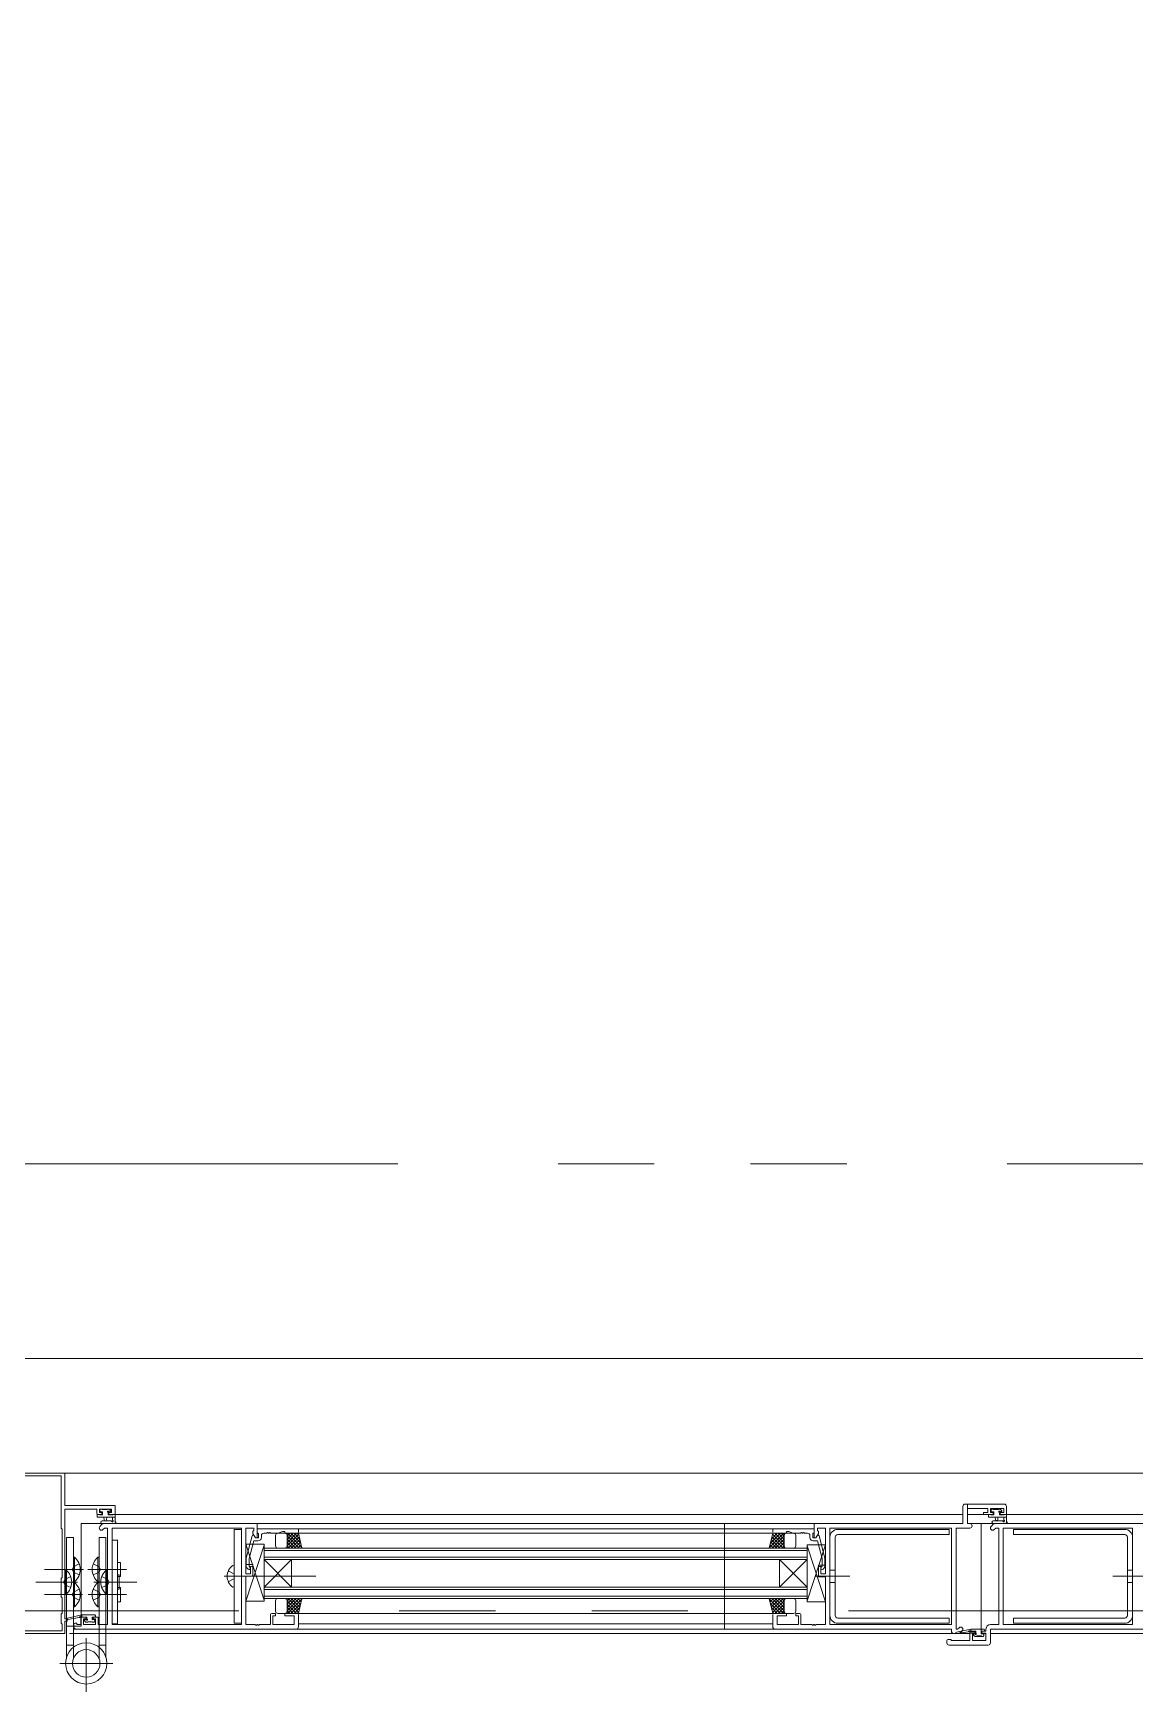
# Model space of a CAD drawing. Units: millimetres at full size. Extents: x -22551 to 92397, y -19340 to 14894.
# Drawn here: x -14352 to -13871, y -6011 to -5287 of the extents above; entities that cross this region are included whole.
import ezdxf

# ---------------------------------------------------------------- set-up
doc = ezdxf.new("R2010")
doc.units = ezdxf.units.MM
doc.header["$LTSCALE"] = 70
doc.linetypes.add('DOUBLE_CHAIN1', pattern=[8.8, 5, -1, 0.6, -0.6, 0.6, -1])
doc.layers.add('2-0_通芯', color=7, linetype='Continuous', lineweight=15)

# ---------------------------------------------------------------- blocks, each defined once
blk = doc.blocks.new('グループ部品-125')
at = {"layer": '2-0_通芯', "linetype": 'DOUBLE_CHAIN1'}
for p, q in [((-22551.09, -5780.7), (23861.61, -5780.7)), ((-21388.39, -5975.7), (23861.61, -5975.7))]:
    blk.add_line(p, q, dxfattribs=at)
at = {"layer": '2-0_通芯'}
for p, q in [((-14393.39, -5915.7), (-13083.39, -5915.7)), ((-14338.39, -5979.2), (-14338.39, -5931.43)), ((-14324.29, -5934.6), (-14324.29, -5934)), ((-14323.99, -5933.7), (-14322.19, -5933.7)), ((-14316.39, -5934.9), (-14323.99, -5934.9)), ((-14323.09, -5932.2), (-14323.09, -5931.7)), ((-14322.79, -5931.4), (-14322.29, -5931.4)), ((-14322.09, -5931.6), (-14319.99, -5931.6)), ((-14321.29, -5934.9), (-14321.18, -5936.05)), ((-14320.09, -5934.9), (-14320.19, -5936.05)), ((-14319.79, -5931.4), (-14319.19, -5931.4)), ((-14319.19, -5933.7), (-13946.39, -5933.7)), ((-14318.69, -5932.5), (-14319.03, -5932.5)), ((-14318.97, -5931.49), (-14318.47, -5931.99)), ((-14317.59, -5936.08), (-14317.59, -5934.9)), ((-14316.39, -5934), (-14316.39, -5936.68)), ((-13944.46, -5929.2), (-13944.46, -5937.7)), ((-13944.46, -5933.7), (-13933.19, -5933.7)), ((-13935.29, -5934.6), (-13935.29, -5934)), ((-13927.39, -5934.9), (-13934.99, -5934.9)), ((-13934.09, -5932.2), (-13934.09, -5931.7)), ((-13933.79, -5931.4), (-13933.29, -5931.4)), ((-13933.09, -5931.6), (-13930.99, -5931.6)), ((-13932.29, -5934.9), (-13932.19, -5936.05)), ((-13931.09, -5934.9), (-13931.19, -5936.05)), ((-13930.79, -5931.4), (-13930.19, -5931.4)), ((-13930.19, -5933.7), (-13927.39, -5933.7)), ((-13929.69, -5932.5), (-13930.03, -5932.5)), ((-13929.98, -5931.49), (-13929.48, -5931.99)), ((-13928.59, -5936.08), (-13928.59, -5934.9)), ((-13927.39, -5933.7), (-13927.39, -5930.2)), ((-13157.59, -5933.7), (-13927.39, -5933.7)), ((-13927.39, -5934), (-13927.39, -5936.68)), ((-14154.94, -5937.6), (-14331.19, -5937.6)), ((-14323.11, -5938.92), (-14322.04, -5937.85)), ((-14322.11, -5936.5), (-14318.15, -5936.5)), ((-13946.39, -5937.7), (-14322.11, -5937.7)), ((-14319.69, -5981.77), (-14319.69, -5939.63)), ((-14317.76, -5981.77), (-14317.76, -5939.63)), ((-14317.76, -5939.63), (-14261.32, -5939.63)), ((-14264.52, -5940.2), (-14261.32, -5940.2)), ((-14261.32, -5939.63), (-14261.32, -5981.77)), ((-14256.1, -5942.7), (-14255.88, -5942.7)), ((-14254.39, -5937.7), (-14254.39, -5943.9)), ((-14011.39, -5939.9), (-14254.39, -5939.9)), ((-14253.89, -5943.9), (-14253.89, -5942.1)), ((-14252.59, -5942.9), (-14252.59, -5943.7)), ((-14250.35, -5941.9), (-14251.59, -5941.9)), ((-14249.35, -5941.9), (-14249.43, -5941.9)), ((-14249.16, -5941.78), (-14249.35, -5941.9)), ((-14246.39, -5947.4), (-14246.39, -5942.9)), ((-14245.39, -5941.9), (-14242.39, -5941.9)), ((-14023.39, -5941.9), (-14242.39, -5941.9)), ((-14241.39, -5948.4), (-14241.39, -5941.9)), ((-14241.39, -5946.02), (-14237.27, -5941.9)), ((-14241.39, -5944.6), (-14238.69, -5941.9)), ((-14241.39, -5943.19), (-14240.1, -5941.9)), ((-14241.39, -5947.43), (-14236.29, -5942.33)), ((-14241.39, -5942.9), (-14241.39, -5947.4)), ((-14241.39, -5943.09), (-14236.08, -5948.4)), ((-14241.16, -5941.9), (-14234.96, -5948.1)), ((-14239.75, -5941.9), (-14235.38, -5946.27)), ((-14238.33, -5941.9), (-14235.81, -5944.43)), ((-14236.92, -5941.9), (-14236.23, -5942.59)), ((-14236.39, -5939.9), (-14236.39, -5941.4)), ((-14236.39, -5941.9), (-14234.89, -5948.4)), ((-14050.49, -5983.7), (-14050.49, -5937.7)), ((-14029.39, -5941.9), (-14030.89, -5948.4)), ((-14024.62, -5941.9), (-14030.82, -5948.1)), ((-14026.03, -5941.9), (-14030.4, -5946.27)), ((-14027.45, -5941.9), (-14029.97, -5944.43)), ((-14024.39, -5943.09), (-14029.7, -5948.4)), ((-14024.39, -5947.43), (-14029.49, -5942.33)), ((-14029.39, -5939.9), (-14029.39, -5941.4)), ((-14024.39, -5946.02), (-14028.5, -5941.9)), ((-14024.39, -5944.6), (-14027.09, -5941.9)), ((-14024.39, -5943.19), (-14025.68, -5941.9)), ((-14024.39, -5948.4), (-14024.39, -5941.9)), ((-14024.39, -5942.9), (-14024.39, -5947.4)), ((-14020.39, -5941.9), (-14023.39, -5941.9)), ((-14019.39, -5947.4), (-14019.39, -5942.9)), ((-14016.61, -5941.78), (-14016.43, -5941.9)), ((-14016.43, -5941.9), (-14016.35, -5941.9)), ((-14015.43, -5941.9), (-14014.19, -5941.9)), ((-14013.19, -5942.9), (-14013.19, -5943.7)), ((-14011.89, -5943.9), (-14011.89, -5942.1)), ((-14011.39, -5937.7), (-14011.39, -5943.9)), ((-14009.68, -5942.7), (-14009.9, -5942.7)), ((-13952.46, -5942.5), (-14001.01, -5942.5)), ((-13154.66, -5937.7), (-13944.46, -5937.7)), ((-13933.04, -5937.85), (-13934.11, -5938.92)), ((-13933.12, -5936.5), (-13929.15, -5936.5)), ((-13924.32, -5942.5), (-13875.77, -5942.5)), ((-14323.44, -5943.7), (-14323.44, -5996.55)), ((-14320.44, -5943.7), (-14323.44, -5943.7)), ((-14320.44, -5996.05), (-14320.44, -5943.7)), ((-14315.46, -5944.9), (-14317.76, -5944.9)), ((-14259.39, -5946.6), (-14251.39, -5946.6)), ((-14259.39, -5955.6), (-14259.39, -5946.6)), ((-14251.39, -5971.1), (-14259.39, -5946.6)), ((-14259.39, -5971.6), (-14251.39, -5947.1)), ((-14251.39, -5971.6), (-14251.39, -5946.6)), ((-14251.39, -5947.1), (-14251.39, -5971.1)), ((-14014.39, -5948.4), (-14251.39, -5948.4)), ((-14014.39, -5949.4), (-14251.39, -5949.4)), ((-14242.39, -5948.4), (-14245.39, -5948.4)), ((-14241.39, -5944.5), (-14237.49, -5948.4)), ((-14241.39, -5945.92), (-14238.9, -5948.4)), ((-14241.39, -5947.33), (-14240.32, -5948.4)), ((-14240.95, -5948.4), (-14236.02, -5943.48)), ((-14239.53, -5948.4), (-14235.76, -5944.63)), ((-14238.12, -5948.4), (-14235.49, -5945.78)), ((-14236.7, -5948.4), (-14235.23, -5946.93)), ((-14235.29, -5948.4), (-14234.96, -5948.08)), ((-14030.49, -5948.4), (-14030.81, -5948.08)), ((-14029.08, -5948.4), (-14030.55, -5946.93)), ((-14027.66, -5948.4), (-14030.28, -5945.78)), ((-14026.25, -5948.4), (-14030.02, -5944.63)), ((-14024.83, -5948.4), (-14029.75, -5943.48)), ((-14024.39, -5944.5), (-14028.29, -5948.4)), ((-14024.39, -5945.92), (-14026.87, -5948.4)), ((-14024.39, -5947.33), (-14025.46, -5948.4)), ((-14023.39, -5948.4), (-14020.39, -5948.4)), ((-14014.39, -5971.4), (-14006.39, -5946.9)), ((-14014.39, -5971.4), (-14014.39, -5947.4)), ((-14006.39, -5971.9), (-14014.39, -5947.4)), ((-14006.39, -5955.9), (-14006.39, -5946.9)), ((-14002.16, -5943.65), (-14002.16, -5977.75)), ((-13874.62, -5943.65), (-13874.62, -5977.75)), ((-14347.22, -5957.7), (-14330.17, -5957.7)), ((-14328.33, -5957.7), (-14311.45, -5957.7)), ((-14315.46, -5954.6), (-14314.06, -5954.6)), ((-14314.06, -5960.8), (-14314.06, -5954.6)), ((-14265.12, -5955.95), (-14265.02, -5955.95)), ((-14014.39, -5952.4), (-14251.39, -5952.4)), ((-14251.39, -5953.4), (-14014.39, -5953.4)), ((-14239.39, -5953.4), (-14251.39, -5965.4)), ((-14239.39, -5965.4), (-14251.39, -5953.4)), ((-14239.39, -5953.4), (-14239.39, -5965.4)), ((-14026.39, -5953.4), (-14014.39, -5965.4)), ((-14026.39, -5965.4), (-14014.39, -5953.4)), ((-14026.39, -5953.4), (-14026.39, -5965.4)), ((-14351.02, -5963.2), (-14332.83, -5963.2)), ((-14334.13, -5963), (-14334.64, -5963)), ((-14325.75, -5963.2), (-14307, -5963.2)), ((-14323.95, -5963), (-14323.44, -5963)), ((-14315.46, -5960.1), (-14314.66, -5960.1)), ((-14315.46, -5960.8), (-14314.06, -5960.8)), ((-14314.66, -5960.1), (-14314.66, -5966.3)), ((-14268.89, -5960.7), (-14228.89, -5960.7)), ((-14267.03, -5958.35), (-14264.61, -5959.56)), ((-14267.03, -5963.05), (-14264.61, -5961.85)), ((-14010.81, -5960.7), (-13995.81, -5960.7)), ((-14008.89, -5960.6), (-14006.39, -5960.6)), ((-14004.46, -5957.95), (-14002.16, -5957.95)), ((-14004.46, -5963.45), (-14002.16, -5963.45)), ((-13865.97, -5960.7), (-13880.97, -5960.7)), ((-13872.32, -5957.95), (-13874.62, -5957.95)), ((-13872.32, -5963.45), (-13874.62, -5963.45)), ((-14347.22, -5968.7), (-14330.63, -5968.7)), ((-14337.88, -5968.5), (-14338.39, -5968.5)), ((-14328.27, -5968.7), (-14311.45, -5968.7)), ((-14320.2, -5968.5), (-14319.69, -5968.5)), ((-14315.46, -5965.6), (-14314.06, -5965.6)), ((-14315.46, -5966.3), (-14314.66, -5966.3)), ((-14315.46, -5971.8), (-14314.06, -5971.8)), ((-14314.06, -5971.8), (-14314.06, -5965.6)), ((-14265.12, -5965.45), (-14265.02, -5965.45)), ((-14014.39, -5965.4), (-14251.39, -5965.4)), ((-14014.39, -5966.4), (-14251.39, -5966.4)), ((-14014.39, -5969.4), (-14251.39, -5969.4)), ((-14014.39, -5970.4), (-14251.39, -5970.4)), ((-14246.39, -5971.4), (-14246.39, -5975.9)), ((-14242.39, -5970.4), (-14245.39, -5970.4)), ((-14241.39, -5975.71), (-14236.08, -5970.4)), ((-14241.39, -5974.3), (-14237.49, -5970.4)), ((-14241.39, -5972.89), (-14238.9, -5970.4)), ((-14241.39, -5970.4), (-14241.39, -5976.9)), ((-14241.39, -5971.47), (-14240.32, -5970.4)), ((-14241.39, -5971.37), (-14236.29, -5976.47)), ((-14241.39, -5975.9), (-14241.39, -5971.4)), ((-14241.16, -5976.9), (-14234.96, -5970.7)), ((-14240.95, -5970.4), (-14236.02, -5975.32)), ((-14239.53, -5970.4), (-14235.76, -5974.17)), ((-14238.12, -5970.4), (-14235.49, -5973.02)), ((-14236.7, -5970.4), (-14235.23, -5971.87)), ((-14236.39, -5976.9), (-14234.89, -5970.4)), ((-14235.29, -5970.4), (-14234.96, -5970.73)), ((-14029.39, -5976.9), (-14030.89, -5970.4)), ((-14024.62, -5976.9), (-14030.82, -5970.7)), ((-14030.49, -5970.4), (-14030.81, -5970.73)), ((-14029.08, -5970.4), (-14030.55, -5971.87)), ((-14027.66, -5970.4), (-14030.28, -5973.02)), ((-14026.25, -5970.4), (-14030.02, -5974.17)), ((-14024.83, -5970.4), (-14029.75, -5975.32)), ((-14024.39, -5975.71), (-14029.7, -5970.4)), ((-14024.39, -5971.37), (-14029.49, -5976.47)), ((-14024.39, -5974.3), (-14028.29, -5970.4)), ((-14024.39, -5972.89), (-14026.87, -5970.4)), ((-14024.39, -5971.47), (-14025.46, -5970.4)), ((-14024.39, -5970.4), (-14024.39, -5976.9)), ((-14024.39, -5975.9), (-14024.39, -5971.4)), ((-14023.39, -5970.4), (-14020.39, -5970.4)), ((-14019.39, -5971.4), (-14019.39, -5975.9)), ((-14330.99, -5977.5), (-14337.25, -5978.91)), ((-14332.1, -5978.68), (-14337.14, -5979.5)), ((-14334.13, -5974), (-14334.64, -5974)), ((-14330.99, -5978.5), (-14331.07, -5978.51)), ((-14323.79, -5978.5), (-14326.39, -5978.5)), ((-14324.99, -5977.8), (-14324.99, -5978.2)), ((-14323.95, -5974), (-14323.44, -5974)), ((-14245.39, -5976.9), (-14242.39, -5976.9)), ((-14023.39, -5976.9), (-14242.39, -5976.9)), ((-14241.39, -5972.79), (-14237.27, -5976.9)), ((-14241.39, -5974.2), (-14238.69, -5976.9)), ((-14241.39, -5975.61), (-14240.1, -5976.9)), ((-14239.75, -5976.9), (-14235.38, -5972.54)), ((-14238.33, -5976.9), (-14235.81, -5974.37)), ((-14236.92, -5976.9), (-14236.23, -5976.21)), ((-14236.39, -5977.4), (-14236.39, -5982.7)), ((-14026.03, -5976.9), (-14030.4, -5972.54)), ((-14027.45, -5976.9), (-14029.97, -5974.37)), ((-14028.86, -5976.9), (-14029.55, -5976.21)), ((-14029.39, -5977.4), (-14029.39, -5982.7)), ((-14024.39, -5972.79), (-14028.5, -5976.9)), ((-14024.39, -5974.2), (-14027.09, -5976.9)), ((-14024.39, -5975.61), (-14025.68, -5976.9)), ((-14020.39, -5976.9), (-14023.39, -5976.9)), ((-13943.39, -5985.7), (-14336.39, -5985.7)), ((-14334.64, -5983.7), (-13951.39, -5983.7)), ((-14334.39, -5982.7), (-14334.39, -5981.7)), ((-14329.3, -5980.61), (-14329.8, -5980.11)), ((-14329.59, -5979.6), (-14329.25, -5979.6)), ((-14328.49, -5980.7), (-14329.09, -5980.7)), ((-14326.29, -5980.5), (-14328.29, -5980.5)), ((-14325.59, -5980.7), (-14326.09, -5980.7)), ((-14325.29, -5979.9), (-14325.29, -5980.4)), ((-14261.32, -5981.77), (-14317.76, -5981.77)), ((-14254.43, -5981.77), (-14254.35, -5981.77)), ((-14029.39, -5981.5), (-14236.39, -5981.5)), ((-14011.35, -5981.77), (-14011.43, -5981.77)), ((-13942.99, -5983.7), (-13949.25, -5985.11)), ((-13944.1, -5984.88), (-13949.14, -5985.7)), ((-13947.6, -5985.41), (-13946.67, -5984.48)), ((-13943.39, -5988.77), (-13943.39, -5984.7)), ((-13940.79, -5984.88), (-13943.39, -5984.88)), ((-13941.09, -5985.5), (-13943.39, -5985.5)), ((-13942.99, -5984.7), (-13943.07, -5984.71)), ((-13940.57, -5985.7), (-13942.19, -5985.7)), ((-13941.3, -5986.81), (-13941.8, -5986.31)), ((-13941.59, -5985.8), (-13941.25, -5985.8)), ((-13941.09, -5985.5), (-13941.09, -5984.7)), ((-13938.29, -5986.7), (-13940.29, -5986.7)), ((-13936.32, -5984.7), (-13938.39, -5984.7)), ((-13936.32, -5985.7), (-13938.39, -5985.7)), ((-13937.29, -5986.1), (-13937.29, -5986.6)), ((-13936.99, -5984), (-13936.99, -5984.4)), ((-13936.32, -5983.77), (-13936.32, -5984.7)), ((-13142.14, -5983.7), (-13934.39, -5983.7)), ((-13156.34, -5985.7), (-13934.39, -5985.7)), ((-14337.64, -5990.7), (-14334.64, -5990.7)), ((-14329.04, -6011.11), (-14329.04, -5987.68)), ((-14323.44, -5990.7), (-14320.44, -5990.7)), ((-13951.46, -5988.57), (-13951.46, -5988.2)), ((-13941.09, -5986.9), (-13941.3, -5986.81)), ((-13937.59, -5986.9), (-13941.09, -5986.9)), ((-14317.44, -5998.7), (-14340.52, -5998.7))]:
    blk.add_line(p, q, dxfattribs=at)
for points in [[(-17723.39, -1535.7), (-17723.39, -5475.7), (-17333.39, -5475.7), (-17333.39, -5865.7), (-11943.39, -5865.7)], [(-14362.29, -5922.4), (-14362.29, -5916.9), (-14340.02, -5916.9), (-14340.02, -5939.7), (-14339.59, -5940.13), (-14339.59, -5961.27), (-14340.02, -5961.7), (-14340.02, -5969.7), (-14339.59, -5970.13), (-14339.59, -5976.77), (-14340.02, -5977.2), (-14340.02, -5981.2), (-14339.59, -5981.63), (-14339.59, -5984.5), (-14362.29, -5984.5), (-14362.29, -5979)], [(-14316.39, -5933.7), (-14316.39, -5929.8), (-14338.39, -5929.8), (-14338.39, -5915.7)], [(-14338.39, -5931.43), (-14324.49, -5931.43), (-14324.49, -5933.2)], [(-14322.19, -5933.7), (-14322.19, -5932.9), (-14323.29, -5932.9), (-14323.29, -5931.43), (-14318.02, -5931.43), (-14318.02, -5932.9), (-14319.19, -5932.9), (-14319.19, -5933.7)], [(-14323.19, -5933.9), (-14321.89, -5933.9), (-14321.89, -5932.5), (-14322.79, -5932.5)], [(-14319.49, -5932.96), (-14319.49, -5933.9), (-14317.49, -5933.9)], [(-13946.39, -5937.7), (-13946.39, -5930.2), (-13946.1, -5929.49), (-13945.39, -5929.2), (-13928.39, -5929.2)], [(-13944.46, -5931.13), (-13935.49, -5931.13), (-13935.49, -5932.9), (-13937.39, -5932.9), (-13937.39, -5933.7)], [(-13935.29, -5933.7), (-13935.29, -5934.6), (-13935.2, -5934.81), (-13934.99, -5934.9)], [(-13933.19, -5933.7), (-13933.19, -5932.9), (-13934.29, -5932.9), (-13934.29, -5931.13), (-13928.59, -5931.13), (-13928.59, -5932.9), (-13930.19, -5932.9), (-13930.19, -5933.7)], [(-13934.19, -5933.9), (-13932.89, -5933.9), (-13932.89, -5932.5), (-13933.79, -5932.5)], [(-13932.19, -5936.05), (-13932.02, -5936.38), (-13931.35, -5936.37), (-13931.19, -5936.05)], [(-13930.49, -5932.96), (-13930.49, -5933.9), (-13928.49, -5933.9)], [(-13927.39, -5937.7), (-13927.39, -5930.2), (-13927.72, -5929.46), (-13928.39, -5929.2)], [(-14331.19, -5937.6), (-14331.19, -5982.5), (-14337.64, -5982.5)], [(-14319.69, -5939.63), (-14321.09, -5939.63), (-14321.74, -5940.28)], [(-14261.32, -5981.2), (-14264.52, -5981.2), (-14264.52, -5940.2)], [(-14253.89, -5943.9), (-14255.19, -5943.9), (-14256.32, -5941.94), (-14256.32, -5941.13), (-14255.89, -5940.7), (-14255.89, -5939.63), (-14259.39, -5939.63), (-14259.39, -5959.6), (-14257.39, -5959.6), (-14257.39, -5956.4), (-14256.39, -5956.4), (-14256.39, -5960.1)], [(-14258.41, -5957.52), (-14259.19, -5956.75), (-14259.19, -5952.8), (-14256.58, -5943.07)], [(-14242.39, -5941.9), (-14242.39, -5941.2), (-14243.39, -5941.2), (-14245.31, -5941.9), (-14248.43, -5941.9)], [(-14023.39, -5941.9), (-14023.39, -5941.2), (-14022.39, -5941.2), (-14020.47, -5941.9), (-14017.35, -5941.9)], [(-14011.89, -5943.9), (-14010.59, -5943.9), (-14009.46, -5941.94), (-14009.46, -5941.13), (-14009.89, -5940.7), (-14009.89, -5939.63), (-14006.39, -5939.63), (-14006.39, -5959.6), (-14008.39, -5959.6), (-14008.39, -5956.4), (-14009.39, -5956.4)], [(-14007.37, -5957.52), (-14006.59, -5956.75), (-14006.59, -5952.8), (-14009.2, -5943.07)], [(-14001.01, -5940.2), (-13952.46, -5940.2), (-13952.46, -5942.5)], [(-13948.04, -5983.12), (-13948.69, -5983.77), (-13949.39, -5983.77), (-13949.39, -5939.63), (-13943.35, -5939.63)], [(-13946.69, -5937.7), (-13946.48, -5937.61), (-13946.39, -5937.4)], [(-13944.46, -5937.4), (-13944.37, -5937.61), (-13944.16, -5937.7)], [(-13938.39, -5937.7), (-13938.39, -5985.8), (-13937.59, -5985.8)], [(-13932.74, -5940.28), (-13932.09, -5939.63), (-13930.69, -5939.63), (-13930.69, -5981.77), (-13934.32, -5981.77)], [(-13933.12, -5936.5), (-13933.54, -5936.68), (-13933.72, -5937.1), (-13933.54, -5937.52), (-13933.12, -5937.7)], [(-13928.59, -5936.08), (-13928.44, -5936.34), (-13928.3, -5936.52), (-13928.32, -5936.74), (-13928.49, -5936.88), (-13928.72, -5936.87), (-13928.98, -5936.55), (-13929.15, -5936.5)], [(-13875.77, -5940.2), (-13924.32, -5940.2), (-13924.32, -5942.5)], [(-14337.64, -5996.05), (-14337.64, -5943.7), (-14334.64, -5943.7), (-14334.64, -5996.55)], [(-14315.46, -5944.9), (-14315.46, -5981.5), (-14317.76, -5981.5)], [(-14254.09, -5945.2), (-14255.91, -5945.2), (-14257.99, -5952.96), (-14257.99, -5956.25), (-14257.57, -5956.68)], [(-14006.39, -5946.9), (-14014.39, -5946.9), (-14014.39, -5971.9), (-14006.39, -5971.9), (-14006.39, -5960.9)], [(-14011.69, -5945.2), (-14009.87, -5945.2), (-14007.79, -5952.96), (-14007.79, -5956.25), (-14008.21, -5956.68)], [(-14332.07, -5955.3), (-14334.64, -5956.56), (-14335.25, -5957.7)], [(-14332.07, -5960.1), (-14334.64, -5958.85), (-14335.25, -5957.7)], [(-14334.13, -5963), (-14334.13, -5952.4), (-14334.64, -5952.4)], [(-14326.01, -5955.3), (-14323.43, -5956.56), (-14322.83, -5957.7)], [(-14326.01, -5960.1), (-14323.43, -5958.85), (-14322.83, -5957.7)], [(-14323.95, -5963), (-14323.95, -5952.4), (-14323.44, -5952.4)], [(-14259.39, -5960.6), (-14256.39, -5960.6), (-14256.39, -5955.6), (-14259.39, -5955.6)], [(-14006.39, -5960.9), (-14009.39, -5960.9), (-14009.39, -5955.9), (-14006.39, -5955.9)], [(-14335.82, -5960.8), (-14338.39, -5962.06), (-14339, -5963.2)], [(-14335.82, -5965.6), (-14338.39, -5964.35), (-14339, -5963.2)], [(-14337.88, -5968.5), (-14337.88, -5957.9), (-14338.39, -5957.9)], [(-14334.13, -5974), (-14334.13, -5963.4), (-14334.64, -5963.4)], [(-14323.95, -5974), (-14323.95, -5963.4), (-14323.44, -5963.4)], [(-14322.26, -5960.8), (-14319.68, -5962.06), (-14319.08, -5963.2)], [(-14322.26, -5965.6), (-14319.68, -5964.35), (-14319.08, -5963.2)], [(-14320.2, -5968.5), (-14320.2, -5957.9), (-14319.69, -5957.9)], [(-14251.39, -5971.6), (-14259.39, -5971.6), (-14259.39, -5960.6)], [(-14259.39, -5960.6), (-14259.39, -5981.77), (-14255.35, -5981.77)], [(-14006.39, -5960.6), (-14006.39, -5981.77), (-14010.43, -5981.77)], [(-14332.07, -5966.3), (-14334.64, -5967.56), (-14335.25, -5968.7)], [(-14332.07, -5971.1), (-14334.64, -5969.85), (-14335.25, -5968.7)], [(-14326.01, -5966.3), (-14323.43, -5967.56), (-14322.83, -5968.7)], [(-14326.01, -5971.1), (-14323.43, -5969.85), (-14322.83, -5968.7)], [(-14362.89, -5985.7), (-14338.39, -5985.7), (-14338.39, -5980.2), (-14337.39, -5980.2), (-14337.39, -5979.2), (-14338.39, -5979.2)], [(-14332.89, -5981.77), (-14331.39, -5981.77), (-14331.39, -5978.5)], [(-14328.79, -5979.14), (-14328.79, -5978.5), (-14331.39, -5978.5)], [(-14325.29, -5977.5), (-14330.99, -5977.5), (-14330.99, -5978.5)], [(-14329.09, -5978.5), (-14329.09, -5979.3), (-14330.19, -5979.3), (-14330.19, -5981.77), (-14324.99, -5981.77), (-14324.99, -5979.3), (-14326.09, -5979.3), (-14326.09, -5978.5)], [(-14326.39, -5978.5), (-14326.39, -5979.6), (-14325.59, -5979.6)], [(-14323.79, -5978.5), (-14323.79, -5981.77), (-14319.69, -5981.77)], [(-14253.43, -5981.77), (-14248.59, -5981.77), (-14248.59, -5977.4)], [(-14248.09, -5976.9), (-14246.39, -5976.9), (-14246.39, -5977.9), (-14247.59, -5977.9), (-14247.59, -5981.77), (-14238.32, -5981.77), (-14238.32, -5977.9), (-14242.39, -5977.9), (-14242.39, -5976.9)], [(-14017.69, -5976.9), (-14019.39, -5976.9), (-14019.39, -5977.9), (-14018.19, -5977.9), (-14018.19, -5981.77), (-14027.46, -5981.77), (-14027.46, -5977.9), (-14023.39, -5977.9), (-14023.39, -5976.9)], [(-14012.35, -5981.77), (-14017.19, -5981.77), (-14017.19, -5977.4)], [(-14001.01, -5978.9), (-13952.46, -5978.9), (-13952.46, -5981.2), (-14001.01, -5981.2)], [(-13875.77, -5978.9), (-13924.32, -5978.9), (-13924.32, -5981.2), (-13875.77, -5981.2)], [(-14333.89, -5981.2), (-14333.09, -5981.2), (-14333.09, -5981.57)], [(-13943.39, -5988.77), (-13951.26, -5988.77), (-13951.4, -5988.71), (-13951.46, -5988.2), (-13952.89, -5988.2), (-13953.24, -5988.35), (-13953.39, -5988.7), (-13953.39, -5989.7), (-13953.1, -5990.41), (-13952.39, -5990.7), (-13935.39, -5990.7), (-13934.68, -5990.41), (-13934.39, -5989.7), (-13934.39, -5983.7)], [(-13950.39, -5985.7), (-13951.1, -5985.41), (-13951.39, -5984.7), (-13951.39, -5983.7)], [(-13943.88, -5984.7), (-13944.1, -5984.88), (-13948.3, -5985.7)], [(-13940.79, -5985.34), (-13940.79, -5984.7), (-13943.88, -5984.7)], [(-13937.29, -5983.7), (-13942.99, -5983.7), (-13942.99, -5984.7)], [(-13938.09, -5984.7), (-13938.09, -5985.5), (-13936.32, -5985.5), (-13936.32, -5988.77), (-13942.19, -5988.77), (-13942.19, -5985.5)], [(-13941.8, -5986.31), (-13941.89, -5986.1), (-13941.8, -5985.89), (-13941.59, -5985.8)], [(-13941.25, -5985.8), (-13940.86, -5986.04), (-13940.68, -5986.03), (-13940.56, -5985.9), (-13940.55, -5985.72), (-13940.79, -5985.34)], [(-13937.59, -5985.8), (-13937.29, -5986.1), (-13937.29, -5986.63), (-13937.38, -5986.81), (-13937.59, -5986.9)]]:
    blk.add_lwpolyline(points, dxfattribs=at)
for points in [[(-13951.32, -5981.77), (-13951.32, -5939.63), (-14004.46, -5939.63), (-14004.46, -5981.77)], [(-13928.76, -5939.63), (-13928.76, -5981.77), (-13872.32, -5981.77), (-13872.32, -5939.63)]]:
    blk.add_lwpolyline(points, close=True, dxfattribs=at)
for radius in [9, 6]:
    blk.add_circle((-14329.04, -5998.7), radius, dxfattribs=at)
for centre, radius, start, end in [((-14323.99, -5933.2), 0.5, 180, 270), ((-14323.99, -5934), 0.3, 90, 179.99999), ((-14323.99, -5934.6), 0.3, 180, 270), ((-14323.39, -5933.9), 0.2, 0, 90), ((-14322.79, -5931.7), 0.3, 90, 179.99999), ((-14322.79, -5932.2), 0.3, 180, 270), ((-14322.29, -5931.6), 0.2, 0, 90), ((-14320.69, -5936), 0.5, 185.09207, 354.90793), ((-14319.79, -5931.6), 0.2, 90, 179.99999), ((-14319.49, -5932.5), 0.25, 33.05573, 236.94427), ((-14319.79, -5932.96), 0.3, 0, 56.94427), ((-14319.03, -5932.2), 0.3, 213.05573, 270), ((-14319.19, -5931.7), 0.3, 45, 90), ((-14318.69, -5932.2), 0.3, 270, 45), ((-14317.29, -5933.9), 0.2, 90, 179.99999), ((-14316.69, -5934), 0.3, 0, 90), ((-13945.39, -5930.2), 1, 90, 180), ((-13934.99, -5934), 0.3, 90, 179.99999), ((-13934.99, -5934.6), 0.3, 180, 270), ((-13934.39, -5933.9), 0.2, 0, 90), ((-13933.79, -5931.7), 0.3, 90, 179.99999), ((-13933.79, -5932.2), 0.3, 180, 270), ((-13933.29, -5931.6), 0.2, 0, 90), ((-13931.69, -5936), 0.5, 185.09207, 354.90793), ((-13930.79, -5931.6), 0.2, 90, 179.99999), ((-13930.49, -5932.5), 0.25, 33.05573, 236.94427), ((-13930.79, -5932.96), 0.3, 0, 56.94427), ((-13930.03, -5932.2), 0.3, 213.05573, 270), ((-13930.19, -5931.7), 0.3, 45, 90), ((-13929.69, -5932.2), 0.3, 270, 45), ((-13928.29, -5933.9), 0.2, 90, 179.99999), ((-13928.39, -5930.2), 1, 0, 90), ((-13927.69, -5934), 0.3, 0, 90), ((-14322.42, -5939.6), 0.965, 135, 315), ((-14322.11, -5937.1), 0.6, 90.04023, 270.04023), ((-14321.68, -5938.2), 0.5, 90, 135), ((-14318.15, -5936.8), 0.3, 19.18976, 90.04023), ((-14317.59, -5936.6), 0.3, 199.18976, 60), ((-14317.29, -5936.08), 0.3, 180, 240), ((-14316.95, -5937.4), 0.3, 270, 319.47122), ((-14316.5, -5937.79), 0.3, 79.47122, 139.47122), ((-14316.39, -5937.2), 0.3, 259.47122, 60), ((-14316.09, -5936.68), 0.3, 180, 240), ((-14256.1, -5943.2), 0.5, 90, 165), ((-14254.09, -5941.6), 0.3, 180, 270), ((-14254.09, -5942.1), 0.2, 0, 90), ((-14251.59, -5942.9), 1, 90, 180), ((-14250.35, -5941.7), 0.2, 270, 336.42182), ((-14249.89, -5941.9), 0.3, 23.57818, 156.42182), ((-14249.43, -5941.7), 0.2, 203.57818, 270), ((-14248.89, -5941.9), 0.3, 23.57818, 156.42182), ((-14248.43, -5941.7), 0.2, 203.57818, 270), ((-14245.39, -5942.9), 1, 89.9999, 179.9999), ((-14242.39, -5942.9), 1, 359.9999, 89.9999), ((-14236.89, -5941.4), 0.5, 270, 0), ((-14023.39, -5942.9), 1, 90.0001, 180.0001), ((-14020.39, -5942.9), 1, 0.0001, 90.0001), ((-14017.35, -5941.7), 0.2, 270, 336.42182), ((-14016.89, -5941.9), 0.3, 23.57818, 156.42182), ((-14016.35, -5941.7), 0.2, 270, 336.42182), ((-14015.89, -5941.9), 0.3, 23.57818, 156.42182), ((-14015.43, -5941.7), 0.2, 203.57818, 270), ((-14014.19, -5942.9), 1, 0, 90), ((-14011.69, -5942.1), 0.2, 90, 180), ((-14011.69, -5941.6), 0.3, 270, 0), ((-14009.68, -5943.2), 0.5, 15, 90), ((-14001.01, -5943.65), 3.45, 90, 180), ((-14001.01, -5943.65), 1.15, 90, 180), ((-13943.35, -5938.67), 0.965, 270, 90), ((-13933.42, -5939.6), 0.965, 135, 315), ((-13933.12, -5937.1), 0.6, 90.04023, 270.04023), ((-13932.68, -5938.2), 0.5, 90, 135), ((-13929.15, -5936.8), 0.3, 19.18976, 90.04023), ((-13928.59, -5936.6), 0.3, 199.18976, 60), ((-13928.29, -5936.08), 0.3, 180, 240), ((-13927.95, -5937.4), 0.3, 270, 319.47122), ((-13927.5, -5937.79), 0.3, 79.47122, 139.47122), ((-13927.39, -5937.2), 0.3, 259.47122, 60), ((-13927.09, -5936.68), 0.3, 180, 240), ((-13875.77, -5943.65), 3.45, 0, 90), ((-13875.77, -5943.65), 1.15, 0, 90), ((-14254.09, -5943.7), 1.5, 270, 0), ((-14245.39, -5947.4), 1, 179.9999, 269.9999), ((-14242.39, -5947.4), 1, 269.9999, 359.9999), ((-14023.39, -5947.4), 1, 180.0001, 270.0001), ((-14020.39, -5947.4), 1, 270.0001, 0.0001), ((-14011.69, -5943.7), 1.5, 180, 270), ((-14338.52, -5957.7), 6.88, 309.65098, 50.34902), ((-14319.56, -5957.7), 6.88, 129.65098, 230.34902), ((-14261.62, -5960.7), 5.9, 126.38156, 233.61844), ((-14265.02, -5956.45), 0.5, 0, 90), ((-14257.99, -5957.1), 0.6, 225, 45), ((-14007.79, -5957.1), 0.6, 135, 315), ((-14342.27, -5963.2), 6.88, 309.65098, 50.34902), ((-14338.52, -5968.7), 6.88, 309.65098, 50.34902), ((-14319.56, -5968.7), 6.88, 129.65098, 230.34902), ((-14315.81, -5963.2), 6.88, 129.65098, 230.34902), ((-14265.02, -5964.95), 0.5, 270, 0), ((-14256.89, -5960.1), 0.5, 270, 0), ((-14008.89, -5960.1), 0.5, 180, 270), ((-14245.39, -5971.4), 1, 90.0001, 180.0001), ((-14242.39, -5971.4), 1, 0.0001, 90.0001), ((-14023.39, -5971.4), 1, 89.9999, 179.9999), ((-14020.39, -5971.4), 1, 359.9999, 89.9999), ((-14337.19, -5979.2), 0.3, 102.65862, 279.19754), ((-14332.15, -5978.38), 0.3, 279.19754, 339.19754), ((-14331.59, -5978.6), 0.3, 39.19754, 159.19754), ((-14331.12, -5978.22), 0.3, 219.19754, 279.19754), ((-14328.79, -5979.6), 0.25, 213.05573, 56.94427), ((-14328.49, -5979.14), 0.3, 180, 236.94427), ((-14325.29, -5977.8), 0.3, 0, 90), ((-14325.29, -5978.2), 0.3, 270, 0), ((-14248.09, -5977.4), 0.5, 90, 180), ((-14245.39, -5975.9), 1, 180.0001, 270.0001), ((-14242.39, -5975.9), 1, 270.0001, 0.0001), ((-14236.89, -5977.4), 0.5, 0, 90), ((-14023.39, -5975.9), 1, 179.9999, 269.9999), ((-14020.39, -5975.9), 1, 269.9999, 359.9999), ((-14017.69, -5977.4), 0.5, 0, 90), ((-14001.01, -5977.75), 3.45, 180, 270), ((-14001.01, -5977.75), 1.15, 180, 270), ((-13875.77, -5977.75), 1.15, 270, 0), ((-13875.77, -5977.75), 3.45, 270, 0), ((-14333.89, -5981.7), 0.5, 90, 180), ((-14333.39, -5982.7), 1, 180, 270), ((-14332.89, -5981.57), 0.2, 180, 270), ((-14329.59, -5979.9), 0.3, 90, 225), ((-14329.09, -5980.4), 0.3, 225, 270), ((-14329.25, -5979.9), 0.3, 33.05573, 90), ((-14328.49, -5980.5), 0.2, 270, 0), ((-14326.09, -5980.5), 0.2, 180, 270), ((-14325.59, -5979.9), 0.3, 0, 90), ((-14325.59, -5980.4), 0.3, 270, 0), ((-14255.35, -5981.97), 0.2, 23.57818, 90), ((-14254.89, -5981.77), 0.3, 203.57818, 336.42182), ((-14254.43, -5981.97), 0.2, 90, 156.42182), ((-14254.35, -5981.97), 0.2, 23.57818, 90), ((-14253.89, -5981.77), 0.3, 203.57818, 336.42182), ((-14253.43, -5981.97), 0.2, 90, 156.42182), ((-14237.39, -5982.7), 1, 270, 0), ((-14028.39, -5982.7), 1, 180, 270), ((-14012.35, -5981.97), 0.2, 23.57818, 90), ((-14011.89, -5981.77), 0.3, 203.57818, 336.42182), ((-14011.43, -5981.97), 0.2, 90, 156.42182), ((-14011.35, -5981.97), 0.2, 23.57818, 90), ((-14010.89, -5981.77), 0.3, 203.57818, 336.42182), ((-14010.43, -5981.97), 0.2, 90, 156.42182), ((-13950.39, -5984.7), 1, 180, 270), ((-13949.19, -5985.4), 0.3, 102.65862, 279.19754), ((-13948.3, -5984.7), 1, 270, 315), ((-13947.35, -5983.8), 0.965, 315, 135), ((-13944.15, -5984.58), 0.3, 279.19754, 339.19754), ((-13943.59, -5984.8), 0.3, 39.19754, 159.19754), ((-13943.12, -5984.42), 0.3, 219.19754, 279.19754), ((-13941.59, -5986.1), 0.3, 90, 225), ((-13941.25, -5986.1), 0.3, 33.05573, 90), ((-13940.79, -5985.8), 0.25, 213.05573, 56.94427), ((-13940.49, -5985.34), 0.3, 180, 236.94427), ((-13940.49, -5986.7), 0.2, 270, 0), ((-13938.09, -5986.7), 0.2, 180, 270), ((-13937.59, -5986.1), 0.3, 0, 90), ((-13937.59, -5986.6), 0.3, 270, 0), ((-13937.29, -5984), 0.3, 0, 90), ((-13937.29, -5984.4), 0.3, 270, 0), ((-13934.32, -5983.77), 2, 90, 180), ((-13952.89, -5988.7), 0.5, 90, 180), ((-13952.39, -5989.7), 1, 180, 270), ((-13951.26, -5988.57), 0.2, 180, 270), ((-13941.09, -5986.6), 0.3, 225, 270), ((-13935.39, -5989.7), 1, 270, 0)]:
    blk.add_arc(centre, radius, start, end, dxfattribs=at)

msp = doc.modelspace()

# ---------------------------------------------------------------- block references
at = {"layer": '2-0_通芯'}
msp.add_blockref('グループ部品-125', (0, 0), dxfattribs=at)

doc.saveas('drawing.dxf')
